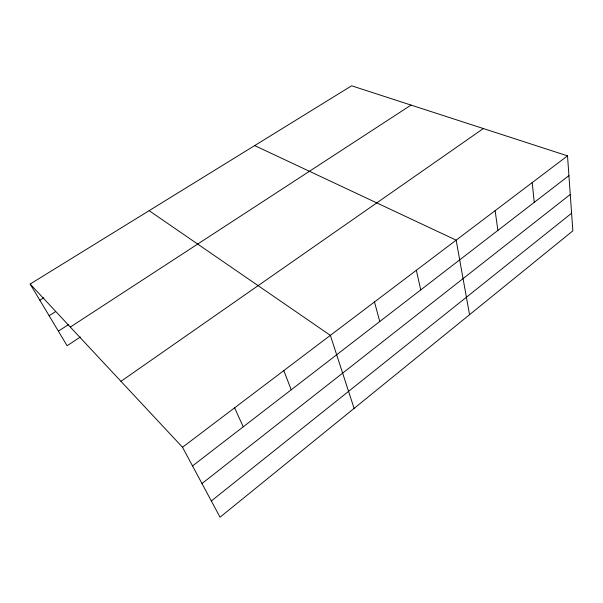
<?xml version="1.0" encoding="UTF-8"?>
<svg xmlns="http://www.w3.org/2000/svg" width="603" height="603" viewBox="0 0 603 603"><rect width="100%" height="100%" fill="white"/><g stroke="black" fill="none" stroke-linecap="round" stroke-linejoin="round"><path stroke-width="0.9" d="M211.329 500.972L571.599 213.228M201.982 483.553L570.265 194.46M192.523 465.923L568.923 175.624M182.513 447.26L567.521 155.86L572.85 230.859L220.042 517.201L182.513 447.26L30.15 284.043L351.632 85.799L567.521 155.86M120.962 381.322L483.357 128.545M80.357 337.002L67.114 345.745L30.15 284.043M58.393 331.183L68.508 324.61M70.31 327.067L411.042 105.08M49.129 315.723L55.476 311.668M39.858 300.241L43.823 297.746M254.677 145.579L456.147 240.152L469.549 314.698M149.137 210.666L330.354 335.358L354.104 408.397M234.59 407.839L243.243 426.803M283.794 370.596L291.219 389.809M374.478 301.96L379.777 321.505M416.349 270.272L420.736 289.915M495.123 210.651L497.89 230.406M532.2 182.588L534.258 202.359"/></g></svg>
